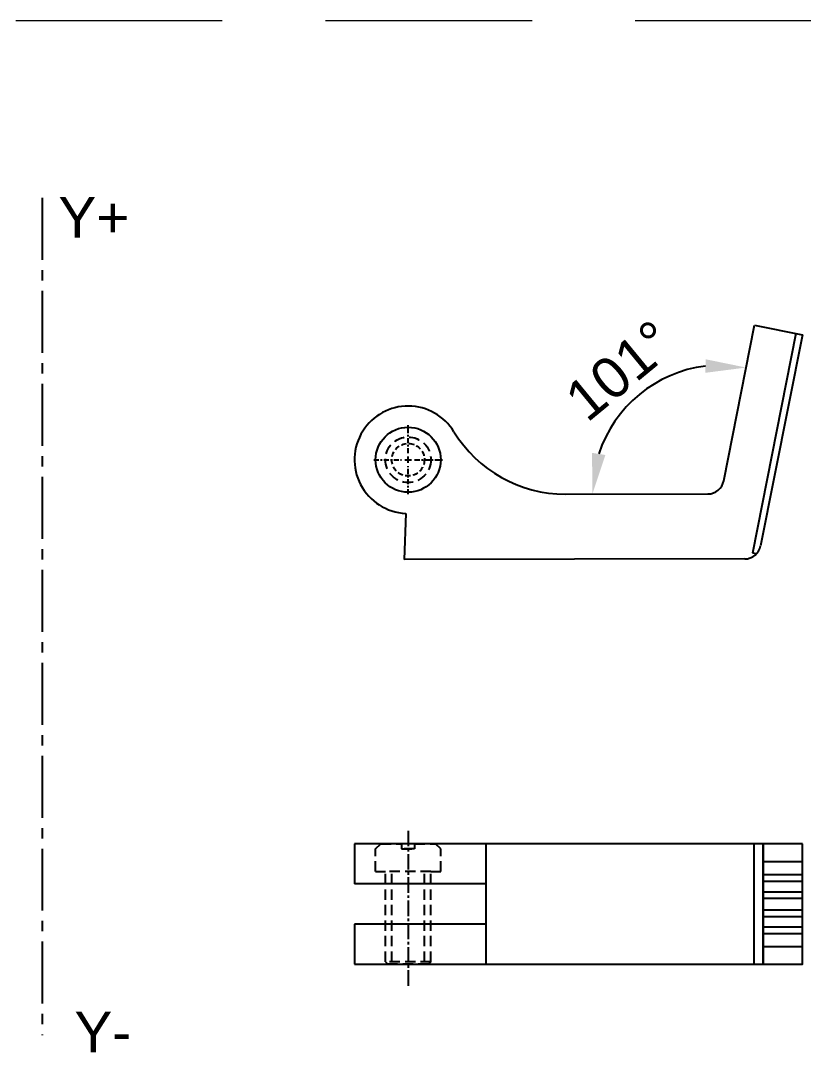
# Model space of a CAD drawing. Header units: millimetres. Extents: x 1448 to 2566, y 1057 to 1416.
# Drawn here: x 2242.2 to 2290.3, y 1197.3 to 1260.7 of the extents above; entities that cross this region are included whole.
import ezdxf
from ezdxf.enums import TextEntityAlignment as Align

# ---------------------------------------------------------------- set-up
doc = ezdxf.new("R2010")
doc.units = ezdxf.units.MM
for name, pattern in [('CENTER', [50.8, 31.75, -6.35, 6.35, -6.35]), ('CENTER2', [28.575, 19.05, -3.175, 3.175, -3.175]), ('HIDDEN', [9.525, 6.35, -3.175]), ('HIDDEN2', [0.1875, 0.125, -0.0625])]:
    doc.linetypes.add(name, pattern=pattern)
for name, color, linetype in [('Center Line', 2, 'CENTER2'), ('Dimension', 3, 'Continuous'), ('Hidden Line', 1, 'HIDDEN2'), ('Text', 4, 'Continuous')]:
    doc.layers.add(name, color=color, linetype=linetype)
doc.styles.get("Standard").update_dxf_attribs({"font": 'arial.ttf'})
doc.dimstyles.new('ISO-25$2', dxfattribs={"dimscale": 0, "dimtxt": 1.8, "dimasz": 1.5, "dimexe": 1, "dimexo": 1, "dimgap": 1, "dimtad": 0, "dimtih": 1, "dimtoh": 1, "dimrnd": 0.0005, "dimzin": 1, "dimdsep": 46, "dimtxsty": 'Standard', "dimcen": 0, "dimclrd": 256, "dimclre": 256, "dimclrt": 256, "dimadec": 0, "dimazin": 0, "dimtfac": 1, "dimtofl": 0, "dimtmove": 0, "dimatfit": 3, "dimfxl": 1, "dimtolj": 1, "dimtzin": 0, "dimlwe": 9, "dimarcsym": 0})

# ---------------------------------------------------------------- blocks, each defined once
blk = doc.blocks.new('*U131')
at = {"color": 0, "linetype": 'CENTER', "ltscale": 0.01, "transparency": 16777216}
for p, q in [((0, 0.4), (0, 2.12)), ((-2.12, 0), (-0.4, 0)), ((0.4, 0), (2.12, 0)), ((0, -2.12), (0, -0.4))]:
    blk.add_line(p, q, dxfattribs=at)
at = {"color": 0, "linetype": 'Continuous', "ltscale": 0.01, "transparency": 16777216}
for p, q in [((-0.2, 0), (0.2, 0)), ((0, -0.2), (0, 0.2))]:
    blk.add_line(p, q, dxfattribs=at)
blk = doc.blocks.new('*D174')
at = {"layer": 'Defpoints', "color": 0, "transparency": 16777216}
for p in [(2287.281, 1242.014), (2282.192, 1238.955), (2285.391, 1232.448), (2275.641, 1231.63), (2284.411, 1231.641)]:
    blk.add_point(p, dxfattribs=at)
at = {"layer": 'Dimension', "color": 0, "lineweight": -2, "transparency": 16777216}
blk.add_arc((2285.232, 1231.642), 7.919, 96.9876, 161.91246, dxfattribs=at)
at = {"layer": 'Dimension', "color": 0, "transparency": 16777216}
for points in [[(2284.284, 1239.919), (2284.253, 1239.087), (2286.767, 1239.412)], [(2278.116, 1234.036), (2277.293, 1234.166), (2277.313, 1231.632)]]:
    blk.add_solid(points, dxfattribs=at)
at = {"layer": 'Dimension', "color": 0, "transparency": 16777216, "insert": (2278.992, 1239.226), "char_height": 2.5, "attachment_point": 5, "rotation": 39.45003}
blk.add_mtext('101°', dxfattribs=at)

msp = doc.modelspace()

# ---------------------------------------------------------------- linework, layer by layer
at = {"color": 1, "linetype": 'HIDDEN', "lineweight": 9, "ltscale": 2}
msp.add_line((2165.652, 1260.73936), (2562.08988, 1260.73936), dxfattribs=at)
for p, q in [((2285.39116, 1232.44757), (2287.28103, 1242.01357)), ((2287.28103, 1242.01357), (2290.22414, 1241.43212)), ((2289.83173, 1241.50965), (2287.16184, 1227.99542)), ((2290.22414, 1241.43212), (2287.65949, 1228.45055)), ((2275.64097, 1231.62982), (2284.41144, 1231.64138)), ((2265.83337, 1230.44771), (2265.73629, 1227.61676)), ((2286.67977, 1227.64437), (2265.73629, 1227.61676)), ((2287.39706, 1227.94895), (2287.16184, 1227.99542)), ((2290.22414, 1210.12658), (2262.68416, 1210.12658)), ((2262.68416, 1210.12658), (2262.68416, 1207.66658)), ((2270.78416, 1202.72658), (2270.78416, 1210.12658)), ((2287.26283, 1202.72658), (2287.26283, 1210.12658)), ((2287.82414, 1202.72658), (2287.82414, 1210.12658)), ((2290.22414, 1202.72658), (2290.22414, 1210.12658)), ((2287.82414, 1209.03559), (2290.22414, 1209.03559)), ((2287.82414, 1208.23559), (2290.22414, 1208.23559)), ((2287.82414, 1207.83559), (2290.22414, 1207.83559)), ((2270.78416, 1207.66658), (2262.68416, 1207.66658)), ((2287.82414, 1207.18172), (2290.22414, 1207.18172)), ((2287.82414, 1206.78172), (2290.22414, 1206.78172)), ((2287.82414, 1206.07144), (2290.22414, 1206.07144)), ((2270.78416, 1205.18658), (2262.68416, 1205.18658)), ((2262.68416, 1205.18658), (2262.68416, 1202.72658)), ((2287.82414, 1205.67144), (2290.22414, 1205.67144)), ((2287.82414, 1205.03559), (2290.22414, 1205.03559)), ((2287.82414, 1204.61757), (2290.22414, 1204.61757)), ((2287.82414, 1203.81757), (2290.22414, 1203.81757)), ((2262.68416, 1202.72658), (2290.22414, 1202.72658))]:
    msp.add_line(p, q)
msp.add_lwpolyline([(2290.22414, 1210.12658), (2287.82414, 1210.12658), (2287.82414, 1202.72658), (2290.22414, 1202.72658)], close=True)
msp.add_circle((2265.98416, 1233.74427), 2)
for centre, radius, start, end in [((2265.98416, 1233.74427), 3.3, 31.3889188, 147.7823778), ((2265.98416, 1233.74427), 3.3, 147.7823778, 267.3809788), ((2275.63042, 1239.62981), 8, 211.3889188, 270.0755429), ((2284.41012, 1232.64138), 1, 270.0755429, 348.8245149), ((2286.67845, 1228.64437), 1, 270.0755429, 348.8245149)]:
    msp.add_arc(centre, radius, start, end)
at = {"layer": 'Center Line', "ltscale": 0.2}
msp.add_line((2243.47692, 1249.83703), (2243.47692, 1198.36087), dxfattribs=at)
at = {"layer": 'Center Line', "ltscale": 0.05}
msp.add_line((2265.98416, 1210.92977), (2265.98416, 1201.26597), dxfattribs=at)
at = {"layer": 'Hidden Line', "linetype": 'HIDDEN', "ltscale": 0.1}
for p, q in [((2263.98416, 1209.82658), (2264.30509, 1210.12658)), ((2263.98416, 1208.42658), (2263.98416, 1209.82658)), ((2264.30509, 1210.12658), (2265.58416, 1210.12658)), ((2265.58416, 1210.12658), (2265.58416, 1209.82658)), ((2266.38416, 1209.82658), (2265.58416, 1209.82658)), ((2265.58416, 1209.82658), (2266.38416, 1209.82658)), ((2266.38416, 1210.12658), (2267.66323, 1210.12658)), ((2266.38416, 1210.12658), (2266.38416, 1209.82658)), ((2267.98416, 1209.82658), (2267.66323, 1210.12658)), ((2267.98416, 1208.42658), (2267.98416, 1209.82658)), ((2263.98416, 1208.42658), (2264.58416, 1208.42658)), ((2264.58416, 1202.88509), (2264.58416, 1208.42658)), ((2267.38416, 1208.42658), (2264.58416, 1208.42658)), ((2264.98416, 1202.88509), (2264.98416, 1208.42658)), ((2266.98416, 1202.88509), (2266.98416, 1208.42658)), ((2267.38416, 1208.42658), (2267.98416, 1208.42658)), ((2267.38416, 1202.88509), (2267.38416, 1208.42658)), ((2264.58416, 1202.88509), (2264.72938, 1202.72658)), ((2267.38416, 1202.88509), (2264.58416, 1202.88509)), ((2267.23893, 1202.72658), (2264.72938, 1202.72658)), ((2267.38416, 1202.88509), (2267.23893, 1202.72658))]:
    msp.add_line(p, q, dxfattribs=at)
msp.add_circle((2265.98416, 1233.74427), 1.4, dxfattribs=at)
at = {"layer": 'Hidden Line', "linetype": 'HIDDEN', "ltscale": 0.05}
msp.add_circle((2265.98416, 1233.74427), 1, dxfattribs=at)

# ---------------------------------------------------------------- block references
at = {"color": 2, "linetype": 'CENTER', "ltscale": 0.01}
msp.add_blockref('*U131', (2265.98416, 1233.74427), dxfattribs=at)

# ---------------------------------------------------------------- texts
at = {"layer": 'Text'}
for s, p in [('Y+', (2246.66239, 1248.64817)), ('Y-', (2247.20867, 1198.55944))]:
    msp.add_text(s, height=2.5, dxfattribs=at).set_placement(p, align=Align.MIDDLE_CENTER)

# ---------------------------------------------------------------- dimensions: what is measured, and where the dimension line sits
at = {"layer": 'Dimension'}
dim = msp.add_angular_dim_2l(base=(2282.19192, 1238.95508), line1=((2275.64097, 1231.62982), (2284.41144, 1231.64138)), line2=((2285.39116, 1232.44757), (2287.28103, 1242.01357)), dimstyle='ISO-25$2', override={"dimscale": 1, "dimtxt": 2.5, "dimasz": 2.5, "dimexe": 1.25, "dimexo": 0.625, "dimgap": 0.625, "dimtad": 1, "dimtih": 0, "dimtoh": 0, "dimdec": 1, "dimrnd": 0, "dimzin": 8, "dimcen": 2.5, "dimclrd": 0, "dimclre": 0, "dimclrt": 0, "dimtp": 0.2, "dimtm": 0.2, "dimtofl": 1, "dimtolj": 0, "dimtzin": 8, "dimlwe": 65534}, dxfattribs=at)
dim.commit()
dim.dimension.update_dxf_attribs({"geometry": '*D174', "text_midpoint": (2278.99189, 1239.22591)})

doc.saveas('drawing.dxf')
